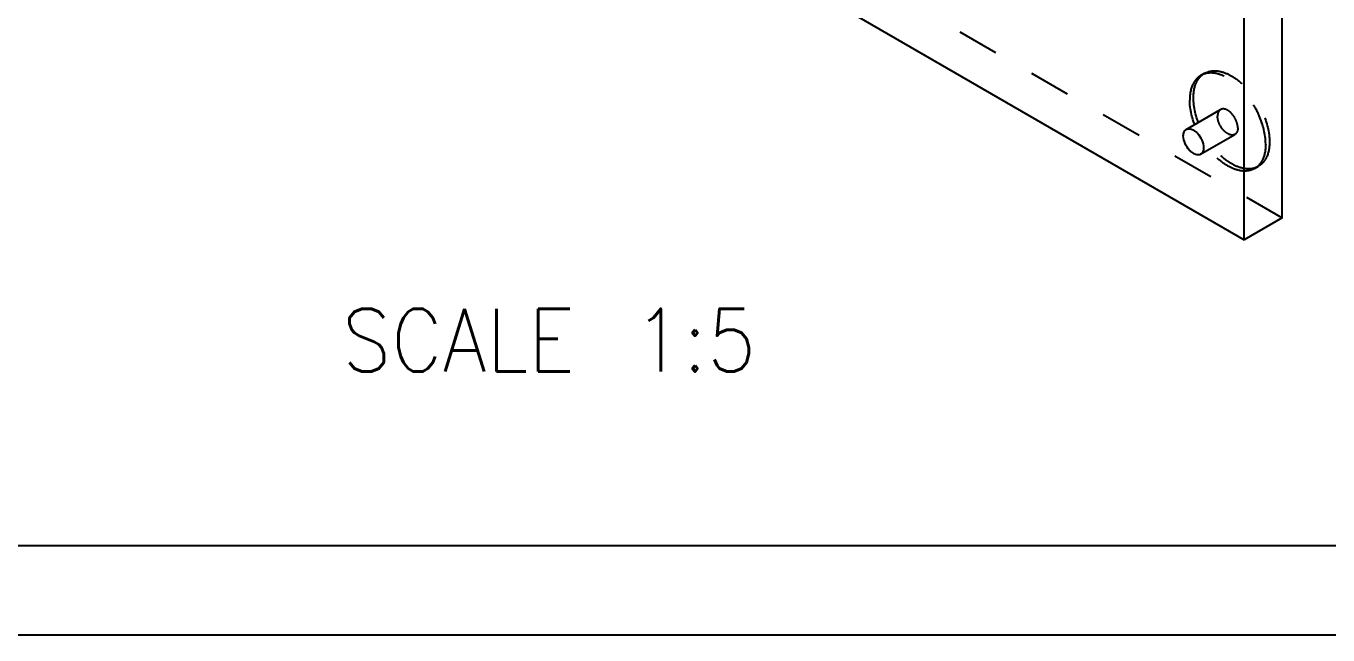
# Model space of a CAD drawing. Header units: millimetres. Extents: x 0 to 840, y 0 to 594.
# Drawn here: x 145.3 to 290.6, y 0 to 68 of the extents above; entities that cross this region are included whole.
import ezdxf
from ezdxf.enums import TextEntityAlignment as Align

# ---------------------------------------------------------------- set-up
doc = ezdxf.new("R2010")
doc.units = ezdxf.units.MM
doc.header["$LTSCALE"] = 46.2
doc.linetypes.add('HIDDEN', pattern=[0.2, 0.1, -0.1])
doc.layers.get('0').update_dxf_attribs({"linetype": 'CONTINUOUS', "true_color": 0xffffff})
for name, color, linetype, true_color in [('02___PRT_ALL_AXES', 7, 'CONTINUOUS', 0xffffff), ('DEFAULT_2', 6, 'HIDDEN', 0xff00ff), ('NOTE2D', 7, 'CONTINUOUS', 0xffffff)]:
    doc.layers.add(name, color=color, linetype=linetype, true_color=true_color)
doc.styles.add('textstyle4', font='')
doc.styles.add('textstyle5', font='')
doc.styles.get('textstyle4').set_extended_font_data('Standard')
doc.styles.get('textstyle5').set_extended_font_data('Standard')

msp = doc.modelspace()

# ---------------------------------------------------------------- linework, layer by layer
at = {"color": 7, "linetype": 'CONTINUOUS', "true_color": 0xffffff}
for p, q in [((285.48, 46.55), (285.48, 92.28)), ((281.24, 44.1), (281.24, 89.83)), ((237.26, 69.5), (281.24, 44.1)), ((285.48, 46.55), (281.24, 44.1)), ((10, 10), (830, 10))]:
    msp.add_line(p, q, dxfattribs=at)
at = {"color": 4, "linetype": 'CONTINUOUS', "true_color": 0x00ffff}
msp.add_line((0, 0), (840, 0), dxfattribs=at)
at = {"layer": '02___PRT_ALL_AXES', "color": 6, "linetype": 'HIDDEN', "true_color": 0xff00ff}
for p, q in [((276.4, 62.45), (276.82, 62.69)), ((274.78, 56.43), (278.6, 58.63)), ((276.38, 53.66), (280.2, 55.86)), ((282.4, 52.05), (282.82, 52.3))]:
    msp.add_line(p, q, dxfattribs=at)
for points, knots in [([(275.58, 59.94), (275.58, 60.52), (275.7, 61.36), (276.26, 62.26), (276.63, 62.58), (276.82, 62.69)], [0, 0, 0, 0, 0.547701, 0.781554, 1, 1, 1, 1]), ([(283.64, 54.8), (283.64, 55.87), (283.2, 57.53), (282.14, 59.5), (281.09, 60.84), (279.9, 61.89), (278.66, 62.57), (277.45, 62.81), (276.7, 62.62), (276.4, 62.45)], [0, 0, 0, 0, 0.26957, 0.41709, 0.561788, 0.695785, 0.813338, 0.912946, 1, 1, 1, 1]), ([(276.82, 62.69), (277.12, 62.86), (277.88, 63.06), (279.09, 62.81), (280.33, 62.14), (281.51, 61.09), (282.56, 59.74), (283.63, 57.78), (284.07, 56.12), (284.07, 55.04)], [0, 0, 0, 0, 0.087054, 0.186661, 0.304212, 0.43821, 0.58291, 0.730429, 1, 1, 1, 1]), ([(276.4, 62.45), (276.2, 62.33), (275.83, 62.02), (275.28, 61.12), (275.16, 60.27), (275.16, 59.7)], [0, 0, 0, 0, 0.218448, 0.452287, 1, 1, 1, 1]), ([(282.4, 52.05), (282.1, 51.88), (281.35, 51.69), (280.14, 51.93), (278.9, 52.61), (277.71, 53.66), (276.66, 55), (275.6, 56.97), (275.16, 58.63), (275.16, 59.7)], [0, 0, 0, 0, 0.087054, 0.186662, 0.304215, 0.438212, 0.58291, 0.73043, 1, 1, 1, 1]), ([(282.82, 52.3), (282.52, 52.12), (281.77, 51.93), (280.56, 52.17), (279.32, 52.85), (278.13, 53.9), (277.09, 55.24), (276.02, 57.21), (275.58, 58.87), (275.58, 59.94)], [0, 0, 0, 0, 0.087054, 0.186661, 0.304212, 0.43821, 0.58291, 0.730429, 1, 1, 1, 1]), ([(278.6, 58.63), (278.49, 58.57), (278.31, 58.34), (278.27, 58.06), (278.27, 57.9)], [0, 0, 0, 0, 0.449173, 1, 1, 1, 1]), ([(280.53, 56.6), (280.53, 56.88), (280.37, 57.47), (279.97, 58.1), (279.53, 58.49), (279.2, 58.67), (278.88, 58.73), (278.68, 58.68), (278.6, 58.63)], [0, 0, 0, 0, 0.269887, 0.56131, 0.69545, 0.813135, 0.912852, 1, 1, 1, 1]), ([(280.2, 55.86), (280.12, 55.82), (279.92, 55.77), (279.6, 55.83), (279.27, 56.01), (278.83, 56.4), (278.43, 57.02), (278.27, 57.62), (278.27, 57.9)], [0, 0, 0, 0, 0.087148, 0.186865, 0.30455, 0.43869, 0.730113, 1, 1, 1, 1]), ([(280.53, 56.6), (280.53, 56.44), (280.49, 56.16), (280.31, 55.93), (280.2, 55.86)], [0, 0, 0, 0, 0.550827, 1, 1, 1, 1]), ([(283.64, 54.8), (283.64, 54.23), (283.52, 53.38), (282.97, 52.48), (282.6, 52.17), (282.4, 52.05)], [0, 0, 0, 0, 0.547713, 0.781552, 1, 1, 1, 1]), ([(284.07, 55.04), (284.07, 54.47), (283.95, 53.63), (283.39, 52.72), (283.02, 52.41), (282.82, 52.3)], [0, 0, 0, 0, 0.547701, 0.781554, 1, 1, 1, 1])]:
    msp.add_open_spline(points, degree=3, knots=knots, dxfattribs=at)
at = {"layer": '02___PRT_ALL_AXES', "color": 7, "linetype": 'CONTINUOUS', "true_color": 0xffffff}
for points, knots in [([(274.45, 55.7), (274.45, 55.85), (274.49, 56.13), (274.67, 56.37), (274.78, 56.43)], [0, 0, 0, 0, 0.550827, 1, 1, 1, 1]), ([(276.38, 53.66), (276.3, 53.61), (276.1, 53.56), (275.78, 53.63), (275.45, 53.81), (275.01, 54.19), (274.61, 54.82), (274.45, 55.41), (274.45, 55.7)], [0, 0, 0, 0, 0.087148, 0.186862, 0.304539, 0.43868, 0.730127, 1, 1, 1, 1]), ([(274.78, 56.43), (274.86, 56.48), (275.06, 56.53), (275.39, 56.46), (275.72, 56.28), (276.15, 55.9), (276.56, 55.27), (276.71, 54.68), (276.71, 54.39)], [0, 0, 0, 0, 0.087148, 0.186862, 0.304539, 0.43868, 0.730127, 1, 1, 1, 1]), ([(276.71, 54.39), (276.71, 54.24), (276.68, 53.95), (276.49, 53.72), (276.38, 53.66)], [0, 0, 0, 0, 0.550827, 1, 1, 1, 1])]:
    msp.add_open_spline(points, degree=3, knots=knots, dxfattribs=at)
at = {"layer": 'DEFAULT_2', "color": 6, "linetype": 'HIDDEN', "true_color": 0xff00ff}
msp.add_line((241.5, 71.95), (285.48, 46.55), dxfattribs=at)

# ---------------------------------------------------------------- texts
at = {"layer": 'NOTE2D', "color": 2, "linetype": 'CONTINUOUS', "true_color": 0xffff00}
for s, style, p in [('SCALE  ', 'textstyle4', (215.29, 29.4)), ('1:5', 'textstyle5', (226.79, 29.4))]:
    msp.add_text(s, height=7, dxfattribs=dict(at, style=style)).set_placement(p, align=Align.RIGHT)

doc.saveas('drawing.dxf')
